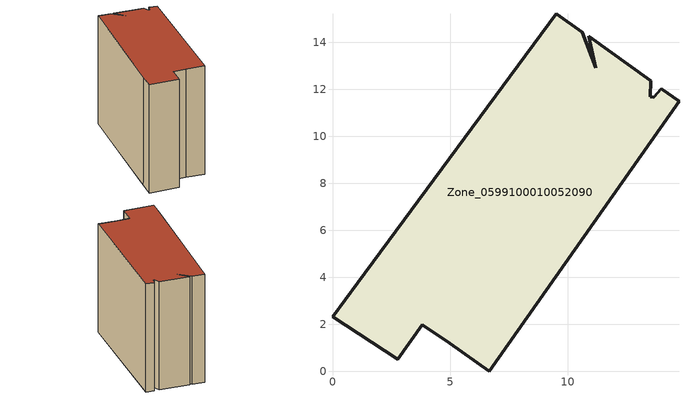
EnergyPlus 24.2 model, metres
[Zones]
Zone_0599100010052090
 floor ground (C_G): 10.63,14.43 11.19,12.92 10.89,14.25 13.54,12.36 13.53,11.68 13.66,11.67 13.99,12.04 14.74,11.5 6.67,0 4.99,1.2 3.82,1.98 2.77,0.51 0,2.33 1.08,3.77 9.53,15.22 z0
 wall outside (C_F): 1.08,3.77 0,2.33 2.77,0.51 3.82,1.98 4.99,1.2 6.67,0 14.74,11.5 13.99,12.04 13.66,11.67 13.53,11.68 13.54,12.36 10.89,14.25 11.19,12.92 10.63,14.43 9.53,15.22 1.08,3.77 z0:12.45
 roof outside (C_R): 13.53,11.68 13.54,12.36 10.89,14.25 11.19,12.92 10.63,14.43 9.53,15.22 1.08,3.77 0,2.33 2.77,0.51 3.82,1.98 4.99,1.2 6.67,0 14.74,11.5 13.99,12.04 13.66,11.67 z12.45
[BUILDING]
Pand.0599100010052090: North Axis=0; Terrain=City; Loads Convergence Tolerance Value=0.04; Temperature Convergence Tolerance Value=0.4; Solar Distribution=FullExterior; Maximum Number of Warmup Days=25; Minimum Number of Warmup Days=1
[Site:Location]
Rotterdam.The.Hague.AP_ZH_NLD Design_Conditions: Latitude=51.96; Longitude=4.45; Time Zone=1; Elevation=-4.5
[SITE:GROUNDTEMPERATURE:BUILDINGSURFACE]
18, 18, 18, 18, 18, 18, 18, 18, 18, 18, 18, 18
[MATERIAL] Thermal Absorptance=0.9; Solar Absorptance=0.7; Visible Absorptance=0.7
Name | Roughness | Thickness | Conductivity | Density | Specific Heat
G.TI.1946 | MediumSmooth | 0.15 | 1 | 540 | 1210
F.TI.1946 | Rough | 0.3 | 0.857143 | 1920 | 840
R.TI.1946 | MediumRough | 0.2 | 0.1 | 1500 | 1000
[CONSTRUCTION]
C_G: G.TI.1946
C_F: F.TI.1946
C_R: R.TI.1946
[ZONE]
Zone_0599100010052090: Type=1; Multiplier=1; Ceiling Height=Autocalculate; Volume=Autocalculate; Floor Area=autocalculate; Part of Total Floor Area=Yes
[ZONEINFILTRATION:DESIGNFLOWRATE]
Infil_Zone_0599100010052090: Zone or ZoneList or Space or SpaceList=Zone_0599100010052090; Schedule=AlwaysOn; Design Flow Rate Calculation Method=Flow/Area; Flow Rate per Floor Area=0.003; Constant Term Coefficient=1; Temperature Term Coefficient=0; Velocity Term Coefficient=0; Velocity Squared Term Coefficient=0
[HVACTEMPLATE:ZONE:IDEALLOADSAIRSYSTEM]
Zone_0599100010052090: Maximum Heating Supply Air Temperature=50; Minimum Cooling Supply Air Temperature=13; Maximum Heating Supply Air Humidity Ratio=0.0156; Minimum Cooling Supply Air Humidity Ratio=0.0077; Heating Limit=NoLimit; Cooling Limit=NoLimit; Dehumidification Control Type=ConstantSensibleHeatRatio; Cooling Sensible Heat Ratio=0.7; Dehumidification Setpoint=60; Humidification Control Type=None; Humidification Setpoint=30; Outdoor Air Method=None; Outdoor Air Flow Rate per Person=0.00944; Outdoor Air Flow Rate per Zone Floor Area=0; Outdoor Air Flow Rate per Zone=0; Demand Controlled Ventilation Type=None; Outdoor Air Economizer Type=NoEconomizer; Heat Recovery Type=None; Sensible Heat Recovery Effectiveness=0.7; Latent Heat Recovery Effectiveness=0.65
[ZONECONTROL:THERMOSTAT]
ThermostatControl_Zone_0599100010052090: Zone or ZoneList=Zone_0599100010052090; Control Type Schedule=DualSetpointControlType; Control 1=Thermostat_Zone_0599100010052090; Temperature Difference Between Cutout And Setpoint=0
[THERMOSTATSETPOINT:DUALSETPOINT]
Thermostat_Zone_0599100010052090: Heating Setpoint Temperature Schedule=HeatingSetpoint_Zone_0599100010052090; Cooling Setpoint Temperature Schedule=CoolingSetpoint_Zone_0599100010052090
[SCHEDULE:COMPACT]
HeatingSetpoint_Zone_0599100010052090: Through: 12/31, For: AllDays, Until: 24:00, 21
CoolingSetpoint_Zone_0599100010052090: Through: 12/31, For: AllDays, Until: 24:00, 24
DualSetpointControlType: Through: 12/31, For: AllDays, Until: 24:00, 4
AlwaysOn: Through: 12/31, For: AllDays, Until: 24:00, 1
